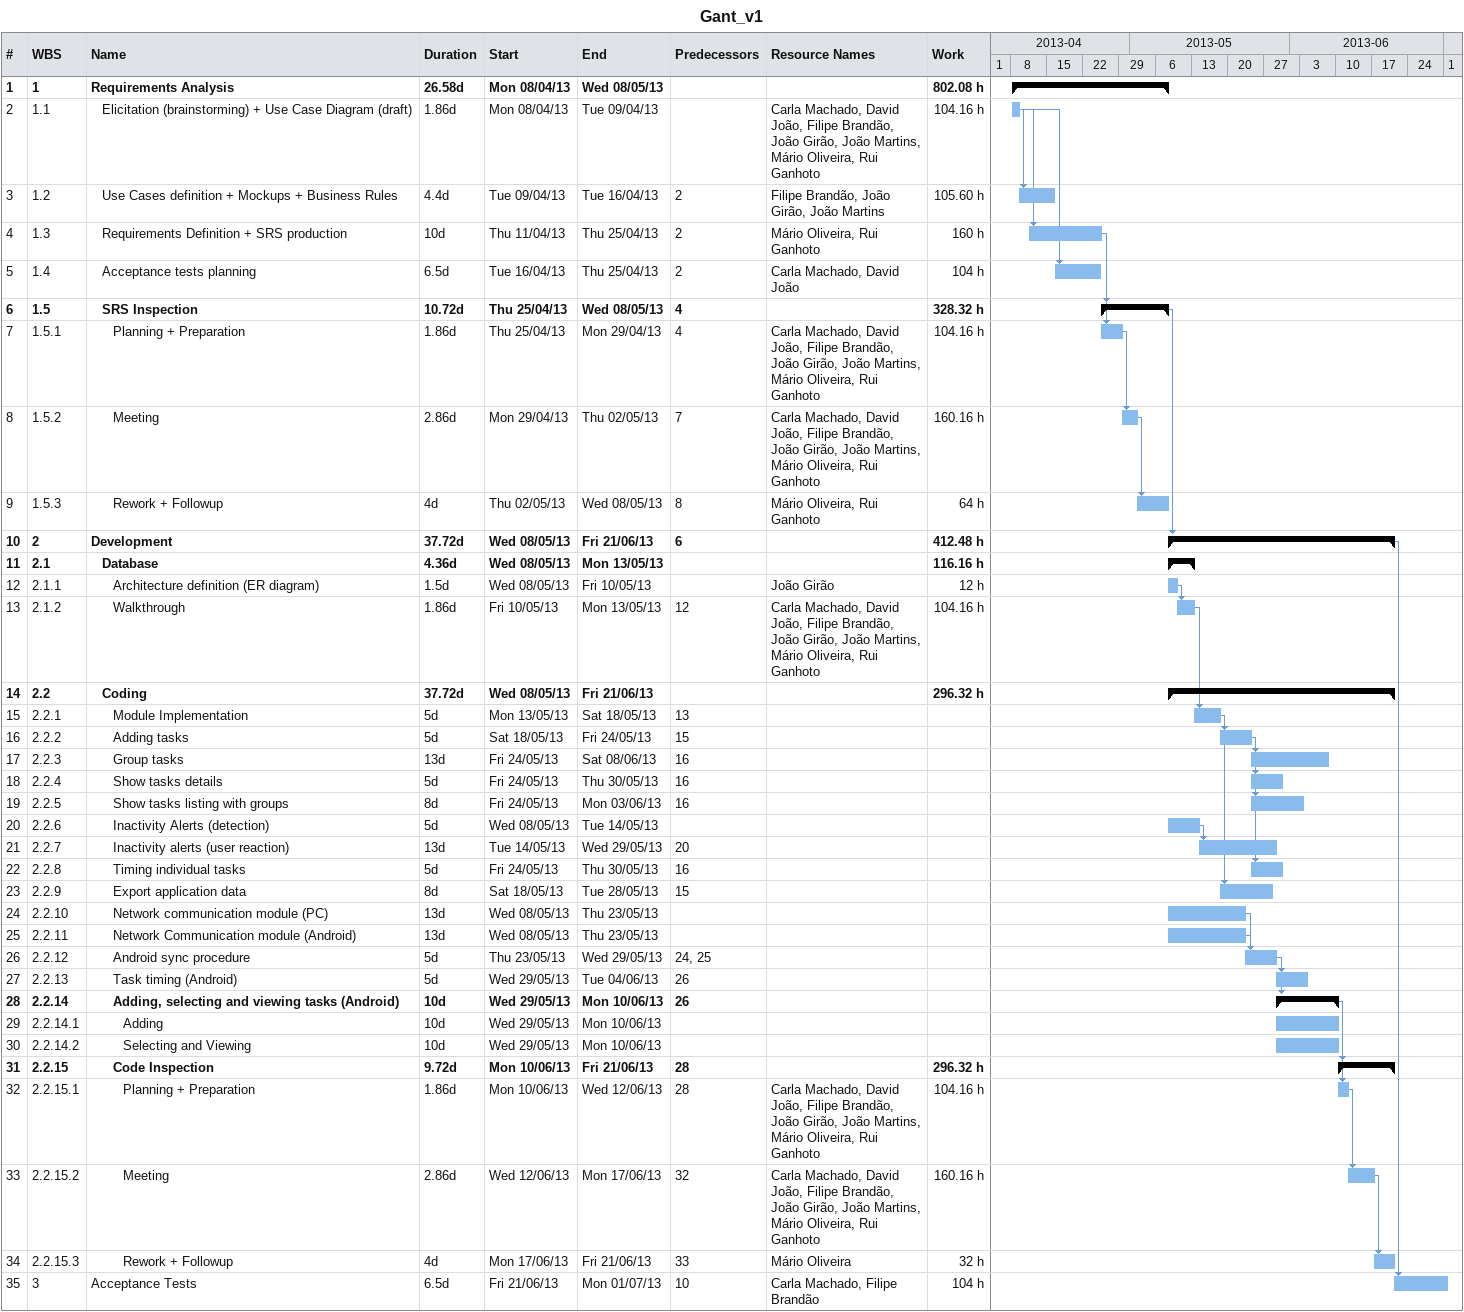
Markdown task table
Gant_v1

| ID | WBS | Task | Duration | Start | Finish | Predecessors | Resources | Work (h) |
|---|---|---|---|---|---|---|---|---|
| 1 | 1 | **Requirements Analysis** | 26.58d | 2013-04-08 | 2013-05-08 |  |  | 802.08 |
| 2 | 1.1 | Elicitation (brainstorming) + Use Case Diagram (draft) | 1.86d | 2013-04-08 | 2013-04-09 |  | Carla Machado, David João, Filipe Brandão, João Girão, João Martins, Mário Oliveira, Rui Ganhoto | 104.16 |
| 3 | 1.2 | Use Cases definition + Mockups + Business Rules | 4.4d | 2013-04-09 | 2013-04-16 | 2 | Filipe Brandão, João Girão, João Martins | 105.60 |
| 4 | 1.3 | Requirements Definition + SRS production | 10d | 2013-04-11 | 2013-04-25 | 2 | Mário Oliveira, Rui Ganhoto | 160 |
| 5 | 1.4 | Acceptance tests planning | 6.5d | 2013-04-16 | 2013-04-25 | 2 | Carla Machado, David João | 104 |
| 6 | 1.5 | **SRS Inspection** | 10.72d | 2013-04-25 | 2013-05-08 | 4 |  | 328.32 |
| 7 | 1.5.1 | Planning + Preparation | 1.86d | 2013-04-25 | 2013-04-29 | 4 | Carla Machado, David João, Filipe Brandão, João Girão, João Martins, Mário Oliveira, Rui Ganhoto | 104.16 |
| 8 | 1.5.2 | Meeting | 2.86d | 2013-04-29 | 2013-05-02 | 7 | Carla Machado, David João, Filipe Brandão, João Girão, João Martins, Mário Oliveira, Rui Ganhoto | 160.16 |
| 9 | 1.5.3 | Rework + Followup | 4d | 2013-05-02 | 2013-05-08 | 8 | Mário Oliveira, Rui Ganhoto | 64 |
| 10 | 2 | **Development** | 37.72d | 2013-05-08 | 2013-06-21 | 6 |  | 412.48 |
| 11 | 2.1 | **Database** | 4.36d | 2013-05-08 | 2013-05-13 |  |  | 116.16 |
| 12 | 2.1.1 | Architecture definition (ER diagram) | 1.5d | 2013-05-08 | 2013-05-10 |  | João Girão | 12 |
| 13 | 2.1.2 | Walkthrough | 1.86d | 2013-05-10 | 2013-05-13 | 12 | Carla Machado, David João, Filipe Brandão, João Girão, João Martins, Mário Oliveira, Rui Ganhoto | 104.16 |
| 14 | 2.2 | **Coding** | 37.72d | 2013-05-08 | 2013-06-21 |  |  | 296.32 |
| 15 | 2.2.1 | Module Implementation | 5d | 2013-05-13 | 2013-05-18 | 13 |  |  |
| 16 | 2.2.2 | Adding tasks | 5d | 2013-05-18 | 2013-05-24 | 15 |  |  |
| 17 | 2.2.3 | Group tasks | 13d | 2013-05-24 | 2013-06-08 | 16 |  |  |
| 18 | 2.2.4 | Show tasks details | 5d | 2013-05-24 | 2013-05-30 | 16 |  |  |
| 19 | 2.2.5 | Show tasks listing with groups | 8d | 2013-05-24 | 2013-06-03 | 16 |  |  |
| 20 | 2.2.6 | Inactivity Alerts (detection) | 5d | 2013-05-08 | 2013-05-14 |  |  |  |
| 21 | 2.2.7 | Inactivity alerts (user reaction) | 13d | 2013-05-14 | 2013-05-29 | 20 |  |  |
| 22 | 2.2.8 | Timing individual tasks | 5d | 2013-05-24 | 2013-05-30 | 16 |  |  |
| 23 | 2.2.9 | Export application data | 8d | 2013-05-18 | 2013-05-28 | 15 |  |  |
| 24 | 2.2.10 | Network communication module (PC) | 13d | 2013-05-08 | 2013-05-23 |  |  |  |
| 25 | 2.2.11 | Network Communication module (Android) | 13d | 2013-05-08 | 2013-05-23 |  |  |  |
| 26 | 2.2.12 | Android sync procedure | 5d | 2013-05-23 | 2013-05-29 | 24, 25 |  |  |
| 27 | 2.2.13 | Task timing (Android) | 5d | 2013-05-29 | 2013-06-04 | 26 |  |  |
| 28 | 2.2.14 | **Adding, selecting and viewing tasks (Android)** | 10d | 2013-05-29 | 2013-06-10 | 26 |  |  |
| 29 | 2.2.14.1 | Adding | 10d | 2013-05-29 | 2013-06-10 |  |  |  |
| 30 | 2.2.14.2 | Selecting and Viewing | 10d | 2013-05-29 | 2013-06-10 |  |  |  |
| 31 | 2.2.15 | **Code Inspection** | 9.72d | 2013-06-10 | 2013-06-21 | 28 |  | 296.32 |
| 32 | 2.2.15.1 | Planning + Preparation | 1.86d | 2013-06-10 | 2013-06-12 | 28 | Carla Machado, David João, Filipe Brandão, João Girão, João Martins, Mário Oliveira, Rui Ganhoto | 104.16 |
| 33 | 2.2.15.2 | Meeting | 2.86d | 2013-06-12 | 2013-06-17 | 32 | Carla Machado, David João, Filipe Brandão, João Girão, João Martins, Mário Oliveira, Rui Ganhoto | 160.16 |
| 34 | 2.2.15.3 | Rework + Followup | 4d | 2013-06-17 | 2013-06-21 | 33 | Mário Oliveira | 32 |
| 35 | 3 | Acceptance Tests | 6.5d | 2013-06-21 | 2013-07-01 | 10 | Carla Machado, Filipe Brandão | 104 |
